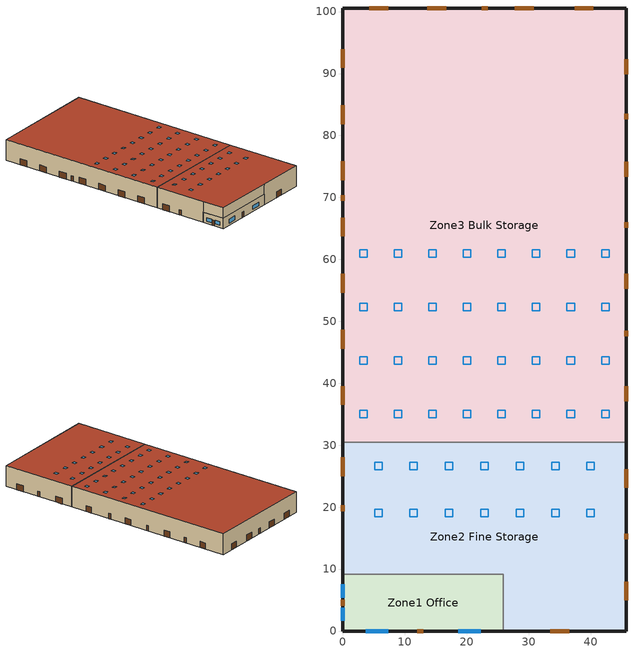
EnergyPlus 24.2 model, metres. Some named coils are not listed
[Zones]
Zone1 Office
 floor ground (OfficeFloor_Ffactor): 25.91,9.14 25.91,0 0,0 0,9.14 z0
 wall outside (nonres_ext_wall_grd): 0,9.14 0,0 25.91,0 z0:4.27
 wall to Zone2 Fine Storage (Interior Wall): 25.91,0 25.91,9.14 0,9.14 z0:4.27
 window (NonresWindow_U_0.362_SHGC_West_0.359): 3.66,0 7.31,0 / 18.59,0 22.25,0 z0.91:2.44
 window (NonresWindow_U_0.362_SHGC_North_0.359): 0,7.52 0,5.39 / 0,3.76 0,1.62 z0.91:2.44
 door (Swinging Door_con): 12.04,0 12.95,0 / 0,5.03 0,4.11 z0:2.13
 ceiling to Zone2 Fine Storage (InsulatedCeiling): 25.91,0 25.91,9.14 0,9.14 0,0 z4.27
Zone2 Fine Storage
 floor ground (FineStorageFloor_Ffactor): 45.72,30.48 45.72,0 25.91,0 25.91,9.14 0,9.14 0,30.48 z0
 wall outside (nonres_ext_wall_grd): 25.91,0 45.72,0 45.72,30.48 / 0,30.48 0,9.14 z0:8.53; 0,9.14 0,0 25.91,0 z4.27:8.53
 door (Overhead Door_con): 33.48,0 36.53,0 / 45.72,4.94 45.72,7.99 / 45.72,23.09 45.72,26.14 / 0,28.02 0,24.97 z0:2.44
 door (Swinging Door_con): 0,20.27 0,19.35 / 45.72,14.78 45.72,15.7 z0:2.13
 roof outside (nonres_roof): 45.72,0 45.72,30.48 0,30.48 0,0 z8.53
 skylight (Skylight_U_0.5_SHGC_0.4): 10.82,18.44 12.04,18.44 12.04,19.66 10.82,19.66 z8.53; 16.54,18.44 17.75,18.44 17.75,19.66 16.54,19.66 z8.53; 22.25,18.44 23.47,18.44 23.47,19.66 22.25,19.66 z8.53; 27.97,18.44 29.18,18.44 29.18,19.66 27.97,19.66 z8.53; 33.68,18.44 34.9,18.44 34.9,19.66 33.68,19.66 z8.53; 39.4,18.44 40.61,18.44 40.61,19.66 39.4,19.66 z8.53; 39.4,26.06 40.61,26.06 40.61,27.28 39.4,27.28 z8.53; 33.68,26.06 34.9,26.06 34.9,27.28 33.68,27.28 z8.53; 27.97,26.06 29.18,26.06 29.18,27.28 27.97,27.28 z8.53; 22.25,26.06 23.47,26.06 23.47,27.28 22.25,27.28 z8.53; 16.54,26.06 17.75,26.06 17.75,27.28 16.54,27.28 z8.53; 10.82,26.06 12.04,26.06 12.04,27.28 10.82,27.28 z8.53; 5.11,26.06 6.32,26.06 6.32,27.28 5.11,27.28 z8.53; 5.11,18.44 6.32,18.44 6.32,19.66 5.11,19.66 z8.53
Zone3 Bulk Storage
 floor ground (BulkStorageFloor_Ffactor): 45.72,100.58 45.72,30.48 0,30.48 0,100.58 z0
 wall outside (semiheated_ext_wall_grd): 45.72,30.48 45.72,100.58 0,100.58 0,30.48 z0:8.53
 wall to Zone2 Fine Storage (semiheated_ext_wall_grd): 45.72,30.48 0,30.48 z0:8.53
 door (Overhead Door_semi): 0,93.95 0,90.9 / 0,84.88 0,81.83 / 0,75.82 0,72.77 / 0,66.75 0,63.7 / 0,57.68 0,54.63 / 0,48.61 0,45.57 / 0,39.55 0,36.5 / 45.72,37.09 45.72,39.53 / 45.72,55.27 45.72,57.71 / 45.72,73.32 45.72,75.75 / 45.72,89.89 45.72,92.33 / 40.44,100.58 37.39,100.58 / 30.77,100.58 27.72,100.58 / 16.69,100.58 13.64,100.58 / 7.32,100.58 4.27,100.58 z0:2.44
 door (Swinging Door_semi): 45.72,47.55 45.72,48.46 / 45.72,65.07 45.72,65.99 / 45.72,82.6 45.72,83.51 / 23.35,100.58 22.44,100.58 / 0,70.35 0,69.43 z0:2.13
 roof outside (semiheated_roof): 0,100.58 0,30.48 45.72,30.48 45.72,100.58 z8.53
 skylight (SemiHtdSkylight_U_0.75_SHGC_0.55): 2.71,34.44 3.93,34.44 3.93,35.66 2.71,35.66 z8.53; 2.71,43.08 3.93,43.08 3.93,44.3 2.71,44.3 z8.53; 2.71,60.35 3.93,60.35 3.93,61.57 2.71,61.57 z8.53; 41.76,43.08 42.97,43.08 42.97,44.3 41.76,44.3 z8.53; 41.76,34.44 42.97,34.44 42.97,35.66 41.76,35.66 z8.53; 41.76,60.35 42.97,60.35 42.97,61.57 41.76,61.57 z8.53; 41.76,51.71 42.97,51.71 42.97,52.93 41.76,52.93 z8.53; 36.18,34.44 37.4,34.44 37.4,35.66 36.18,35.66 z8.53; 36.18,43.08 37.4,43.08 37.4,44.3 36.18,44.3 z8.53; 36.18,51.71 37.4,51.71 37.4,52.93 36.18,52.93 z8.53; 36.18,60.35 37.4,60.35 37.4,61.57 36.18,61.57 z8.53; 30.6,51.71 31.82,51.71 31.82,52.93 30.6,52.93 z8.53; 30.6,43.08 31.82,43.08 31.82,44.3 30.6,44.3 z8.53; 30.6,60.35 31.82,60.35 31.82,61.57 30.6,61.57 z8.53; 30.6,34.44 31.82,34.44 31.82,35.66 30.6,35.66 z8.53; 25.02,60.35 26.24,60.35 26.24,61.57 25.02,61.57 z8.53; 25.02,51.71 26.24,51.71 26.24,52.93 25.02,52.93 z8.53; 25.02,43.08 26.24,43.08 26.24,44.3 25.02,44.3 z8.53; 25.02,34.44 26.24,34.44 26.24,35.66 25.02,35.66 z8.53; 19.44,60.35 20.66,60.35 20.66,61.57 19.44,61.57 z8.53; 19.44,34.44 20.66,34.44 20.66,35.66 19.44,35.66 z8.53; 19.44,51.71 20.66,51.71 20.66,52.93 19.44,52.93 z8.53; 19.44,43.08 20.66,43.08 20.66,44.3 19.44,44.3 z8.53; 13.87,34.44 15.09,34.44 15.09,35.66 13.87,35.66 z8.53; 13.87,43.08 15.09,43.08 15.09,44.3 13.87,44.3 z8.53; 2.71,51.71 3.93,51.71 3.93,52.93 2.71,52.93 z8.53; 13.87,60.35 15.09,60.35 15.09,61.57 13.87,61.57 z8.53; 8.29,34.44 9.51,34.44 9.51,35.66 8.29,35.66 z8.53; 8.29,43.08 9.51,43.08 9.51,44.3 8.29,44.3 z8.53; 8.29,60.35 9.51,60.35 9.51,61.57 8.29,61.57 z8.53; 13.87,51.71 15.09,51.71 15.09,52.93 13.87,52.93 z8.53; 8.29,51.71 9.51,51.71 9.51,52.93 8.29,52.93 z8.53
[Building]
Warehouse: North Axis=90; Terrain=Urban; Loads Convergence Tolerance Value=0.04; Temperature Convergence Tolerance Value=0.4; Solar Distribution=FullExterior; Maximum Number of Warmup Days=25; Minimum Number of Warmup Days=6
[Site:Location]
New.York-John.F.Kennedy.Intl.AP_NY_USA WMO=744860: Latitude=40.66; Longitude=-73.8; Time Zone=-5; Elevation=7
[SizingPeriod:DesignDay] Day of Month=21; DryBulb Temperature Range Modifier Type=DefaultMultipliers; Humidity Condition Type=Wetbulb; Barometric Pressure=101241; Rain Indicator=No; Snow Indicator=No; Daylight Saving Time Indicator=No
Name | Month | Day Type | Maximum DryBulb Temperature | Daily DryBulb Temperature Range | Wetbulb or DewPoint at Maximum DryBulb | Wind Speed | Wind Direction | Solar Model Indicator | Sky Clearness | ASHRAE Clear Sky Optical Depth for Beam Irradiance taub | ASHRAE Clear Sky Optical Depth for Diffuse Irradiance taud
New.York-John.F.Kennedy.Intl.AP_NY_USA Ann Htg 99.6% Condns DB | 1 | WinterDesignDay | -10.7 | 0 | -10.7 | 7.5 | 320 | ASHRAEClearSky | 0
New.York-John.F.Kennedy.Intl.AP_NY_USA Ann Clg .4% Condns DB=>MWB | 7 | SummerDesignDay | 32.1 | 7.4 | 23.1 | 5.6 | 230 | ASHRAETau |  | 0.541 | 1.8
[Site:GroundTemperature:FCfactorMethod]
January Ground Temperature=14; February Ground Temperature=7.3; March Ground Temperature=3.3; April Ground Temperature=1.2; May Ground Temperature=-0.2; June Ground Temperature=5.6; July Ground Temperature=10.9; August Ground Temperature=16.1; September Ground Temperature=21.7; October Ground Temperature=25; November Ground Temperature=24.8; December Ground Temperature=19.9
[Site:WaterMainsTemperature]
Calculation Method=Correlation; Annual Average Outdoor Air Temperature=12.4667; Maximum Difference In Monthly Average Outdoor Air Temperatures=25.2
[Material]
Name | Roughness | Thickness | Conductivity | Density | Specific Heat | Thermal Absorptance | Solar Absorptance | Visible Absorptance
Bulk Storage Products Material | Rough | 2.4384 | 1.442 | 200.231 | 836.8 | 0.9 | 0.7 | 0.7
Steel Frame/Cavity | MediumRough | 0.0889002 | 0.0841162 | 641.379 | 502.08 | 0.9 | 0.7 | 0.7
Interior Wall Addi Insul | MediumRough | 2.54e-08 | 0.04326 | 22.4258 | 836.8 | 0.9 | 0.7 | 0.7
F07 25mm stucco | Smooth | 0.0254 | 0.72 | 1856 | 840 | 0.9 | 0.7 | 0.7
F08 Metal surface | Smooth | 0.0008 | 45.28 | 7824 | 500
F08 Metal roof surface | Smooth | 0.0008 | 45.28 | 7824 | 500 | 0.9 | 0.77
G01 16mm gypsum board | MediumSmooth | 0.0159 | 0.16 | 800 | 1090
[Material:NoMass] Thermal Absorptance=0.9; Solar Absorptance=0.7; Visible Absorptance=0.7
Name | Roughness | Thermal Resistance
Opaque Door panel_con; Opaque Door panel_semi | MediumRough | 0.475973
Overhead Door_semi Panel | MediumRough | 0.489195
Overhead Door_con Panel | MediumRough | 0.568097
Nonres_Roof_Insulation | MediumSmooth | 4.62235
Semiheated_Roof_Insulation | MediumSmooth | 2.0103
Nonres_Exterior_Wall_Insulation_grd | MediumSmooth | 2.43051
Semiheated_Exterior_Wall_Insulation_grd | MediumSmooth | 0.817853
[WindowMaterial:SimpleGlazingSystem]
Name | UFactor | Solar Heat Gain Coefficient | Visible Transmittance
Nonres Window Glazing Layer North; Nonres Window Glazing Layer West | 2.05553 | 0.359 | 0.359
Nonres Skylight Glazing Layer | 2.83913 | 0.4 | 0.4
Semiheated Skylight Glazing Layer | 4.258695 | 0.55 | 0.55
[Construction]
nonres_roof: F08 Metal roof surface, Nonres_Roof_Insulation
semiheated_roof: F08 Metal roof surface, Semiheated_Roof_Insulation
nonres_ext_wall_grd: F08 Metal surface, Nonres_Exterior_Wall_Insulation_grd, G01 16mm gypsum board
semiheated_ext_wall_grd: F08 Metal surface, Semiheated_Exterior_Wall_Insulation_grd, G01 16mm gypsum board
NonresWindow_U_0.362_SHGC_North_0.359: Nonres Window Glazing Layer North
NonresWindow_U_0.362_SHGC_West_0.359: Nonres Window Glazing Layer West
Skylight_U_0.5_SHGC_0.4: Nonres Skylight Glazing Layer
SemiHtdSkylight_U_0.75_SHGC_0.55: Semiheated Skylight Glazing Layer
Swinging Door_con: Opaque Door panel_con
Swinging Door_semi: Opaque Door panel_semi
Overhead Door_semi: Overhead Door_semi Panel
Overhead Door_con: Overhead Door_con Panel
Bulk Storage Products: Bulk Storage Products Material
Interior Wall: F07 25mm stucco, G01 16mm gypsum board, Interior Wall Addi Insul, Steel Frame/Cavity, G01 16mm gypsum board
InsulatedCeiling: Interior Wall Addi Insul, G01 16mm gypsum board
[Construction:FfactorGroundFloor] FFactor=1.26363
Name | Area | PerimeterExposed
OfficeFloor_Ffactor | 236.88 | 35.0503
FineStorageFloor_Ffactor | 1156.53 | 71.6245
BulkStorageFloor_Ffactor | 3204.84 | 185.919
[Zone] Type=1; Multiplier=1; Ceiling Height=autocalculate; Volume=autocalculate; Floor Area=autocalculate; Part of Total Floor Area=Yes
Zone1 Office; Zone2 Fine Storage; Zone3 Bulk Storage
[InternalMass]
Bulk Storage Products Surface: Construction=Bulk Storage Products; Zone or ZoneList=Zone3 Bulk Storage; Surface Area=6028.45
[People] Number of People Schedule=BLDG_OCC_SCH; Fraction Radiant=0.3; Sensible Heat Fraction=autocalculate; Mean Radiant Temperature Calculation Type=EnclosureAveraged
Name | Zone or ZoneList or Space or SpaceList | Number of People Calculation Method | Floor Area per Person | Activity Level Schedule | Number of People
Office People | Zone1 Office | Area/Person | 18.5806 | Office Activity Schedule
ZONE2 FINE STORAGEPeople | Zone2 Fine Storage | People |  | ZONE2 FINE STORAGE Activity Schedule | 30
ZONE3 BULK STORAGEPeople | Zone3 Bulk Storage | People |  | ZONE3 BULK STORAGE Activity Schedule | 69
[Lights] Design Level Calculation Method=Watts/Area; Return Air Fraction=0; Fraction Visible=0.18; Fraction Replaceable=1; EndUse Subcategory=LightsWired; Return Air Fraction Calculated from Plenum Temperature=No
Name | Zone or ZoneList or Space or SpaceList | Schedule | Watts per Floor Area | Fraction Radiant
Office Lights | Zone1 Office | ltg_sch_office | 6.163299 | 0.37
Fine Storage Area Lights | Zone2 Fine Storage | ltg_sch_fine_storage | 6.684381 | 0.42
Bulk Storage Area Lights | Zone3 Bulk Storage | ltg_sch_bulk_storage | 3.196881 | 0.42
[ElectricEquipment] Design Level Calculation Method=EquipmentLevel; EndUse Subcategory=MiscPlug
Name | Zone or ZoneList or Space or SpaceList | Schedule | Design Level
Office Plug Load | Zone1 Office | Office_Plug_SCH | 1912.5
Bulk Storage  Plug Load | Zone3 Bulk Storage | Bulk Storage Plug Schedule | 8200.12
[Daylighting:Controls] Daylighting Method=SplitFlux; Availability Schedule=DaylightAvailSch; Lighting Control Type=Continuousoff; Minimum Input Power Fraction for Continuous or ContinuousOff Dimming Control=0.2; Minimum Light Output Fraction for Continuous or ContinuousOff Dimming Control=0.2; Number of Stepped Control Steps=3; Probability Lighting will be Reset When Needed in Manual Stepped Control=1; Maximum Allowable Discomfort Glare Index=22
Name | Zone or Space | Glare Calculation Daylighting Reference Point | Glare Calculation Azimuth Angle of View Direction Clockwise from Zone yAxis | Daylighting Reference Point 1 | Fraction of Lights Controlled by Reference Point 1 | Illuminance Setpoint at Reference Point 1 | Daylighting Reference Point 2 | Fraction of Lights Controlled by Reference Point 2 | Illuminance Setpoint at Reference Point 2
Zone2 Fine Storage_DaylCtrl | Zone2 Fine Storage | Zone2 Fine Storage_DaylRefPt1 | 0 | Zone2 Fine Storage_DaylRefPt1 | 0.25 | 323 | Zone2 Fine Storage_DaylRefPt2 | 0.25 | 323
Zone3 Bulk Storage_DaylCtrl | Zone3 Bulk Storage | Zone3 Bulk Storage_DaylRefPt1 | 0 | Zone3 Bulk Storage_DaylRefPt1 | 0.25 | 215 | Zone3 Bulk Storage_DaylRefPt2 | 0.25 | 215
Zone1 Office_DaylCtrl | Zone1 Office | Zone1 Office_DaylRefPt1 | 180 | Zone1 Office_DaylRefPt1 | 0.29 | 377 | Zone1 Office_DaylRefPt2 | 0.1 | 377
[ZoneInfiltration:DesignFlowRate] Temperature Term Coefficient=0; Velocity Squared Term Coefficient=0
Name | Zone or ZoneList or Space or SpaceList | Schedule | Design Flow Rate Calculation Method | Flow Rate per Exterior Surface Area | Constant Term Coefficient | Velocity Term Coefficient | Design Flow Rate
Office Infiltration | Zone1 Office | Office Infil Schedule | Flow/ExteriorWallArea | 0.000569572 | 0 | 0.224
Office Door Infiltration | Zone1 Office | INFIL_Door_Opening_SCH | Flow/Zone |  | 1 | 0 | 0.176508
Fine Storage Infiltration | Zone2 Fine Storage | Fine Sorage Infil Schedule | Flow/ExteriorWallArea | 0.000569572 | 0 | 0.224
Bulk Storage Infiltration | Zone3 Bulk Storage | Bulk Storage Infil_Base Schedule | Flow/ExteriorWallArea | 0.00146922 | 0 | 0.224
[ZoneVentilation:DesignFlowRate] Zone or ZoneList or Space or SpaceList=Zone3 Bulk Storage; Schedule=Always On Schedule; Design Flow Rate Calculation Method=Flow/Zone; Temperature Term Coefficient=0; Velocity Squared Term Coefficient=0; Delta Temperature=-100; Minimum Outdoor Temperature=-100; Maximum Outdoor Temperature=100; Maximum Wind Speed=40
Name | Design Flow Rate | Ventilation Type | Fan Pressure Rise | Fan Total Efficiency | Constant Term Coefficient | Velocity Term Coefficient | Minimum Indoor Temperature | Maximum Indoor Temperature
Bulk Storage Ventilation-1 | 37.76 | Exhaust | 31.1361 | 0.51 | 1 | 0 | 29.4444 | 100
Bulk Storage Ventilation-2 | 0.943895 | Natural |  | 1 | 0 | 0.224 | -73.3333 | 29.4444
[Exterior:Lights] Control Option=AstronomicalClock; EndUse Subcategory=General
Name | Schedule | Design Level
Exterior_Lights_a | Exterior_lighting_schedule_a | 119.03
Exterior_Lights_b | Exterior_lighting_schedule_b_2016 | 2955.82
Exterior_Lights_c | Exterior_lighting_schedule_c_2016 | 694.12
[DesignSpecification:OutdoorAir] Outdoor Air Method=Flow/Area
Name | Outdoor Air Flow per Zone Floor Area
SZ DSOA Zone1 Office | 0.0004318
SZ DSOA Zone2 Fine Storage; SZ DSOA Zone3 Bulk Storage | 0.0003048
[DesignSpecification:ZoneAirDistribution]
CM DSZAD Building: Zone Air Distribution Effectiveness in Cooling Mode=1; Zone Air Distribution Effectiveness in Heating Mode=1
[Sizing:Zone] Zone Cooling Design Supply Air Temperature Input Method=SupplyAirTemperature; Zone Cooling Design Supply Air Temperature=14; Zone Heating Design Supply Air Temperature Input Method=SupplyAirTemperature; Zone Cooling Design Supply Air Humidity Ratio=0.008; Zone Heating Design Supply Air Humidity Ratio=0.008; Cooling Design Air Flow Method=DesignDay; Cooling Design Air Flow Rate=0; Cooling Minimum Air Flow Fraction=0; Heating Design Air Flow Method=DesignDay; Heating Design Air Flow Rate=0; Zone Load Sizing Method=Sensible Load Only No Latent Load; Zone Latent Cooling Design Supply Air Humidity Ratio Input Method=HumidityRatioDifference; Zone Cooling Design Supply Air Humidity Ratio Difference=0.005; Zone Latent Heating Design Supply Air Humidity Ratio Input Method=HumidityRatioDifference; Zone Humidification Design Supply Air Humidity Ratio Difference=0.005
Name | Zone Heating Design Supply Air Temperature | Design Specification Outdoor Air Object
Zone1 Office | 50 | SZ DSOA Zone1 Office
Zone2 Fine Storage | 50 | SZ DSOA Zone2 Fine Storage
Zone3 Bulk Storage | 43.33 | SZ DSOA Zone3 Bulk Storage
[ZoneControl:Thermostat]
Name | Zone or ZoneList | Control Type Schedule | Control 1
Zone1 Office Thermostat | Zone1 Office | COMPACT HVAC-ALWAYS 4 | Zone1 Office Dual SP Control
Zone2 Fine Storage Thermostat | Zone2 Fine Storage | COMPACT HVAC-ALWAYS 4 | Zone2 Fine Storage Dual SP Control
Zone3 Bulk Storage Thermostat | Zone3 Bulk Storage | ZoneControlSchedule | Zone3 Bulk Storage Heating SP
[ThermostatSetpoint:SingleHeating]
Zone3 Bulk Storage Heating SP: Setpoint Temperature Schedule=Bulk Storage Heating Setpoint Schedule
[ThermostatSetpoint:DualSetpoint]
Name | Heating Setpoint Temperature Schedule | Cooling Setpoint Temperature Schedule
Zone1 Office Dual SP Control | Office Heating Schedule | Office Cooling Schedule
Zone2 Fine Storage Dual SP Control | Fine Storage Heating Setpoint Schedule | Fine Storage Cooling Setpoint Schedule
[ZONEHVAC:TERMINALUNIT:VARIABLEREFRIGERANTFLOW] Terminal Unit Availability Schedule=Always On Discrete hvac_library; Cooling Supply Air Flow Rate=Autosize; No Cooling Supply Air Flow Rate=Autosize; Heating Supply Air Flow Rate=Autosize; No Heating Supply Air Flow Rate=Autosize; Cooling Outdoor Air Flow Rate=0; Heating Outdoor Air Flow Rate=0; No Load Outdoor Air Flow Rate=0; Supply Air Fan Operating Mode Schedule=Always On Discrete hvac_library; Supply Air Fan Placement=BlowThrough; Zone Terminal Unit On Parasitic Electric Energy Use=30; Zone Terminal Unit Off Parasitic Electric Energy Use=20; Rated Heating Capacity Sizing Ratio=1; Maximum Supply Air Temperature from Supplemental Heater=Autosize; Maximum Outdoor DryBulb Temperature for Supplemental Heater Operation=21
Name | Supply Air Fan Object | Outside Air Mixer Object | Cooling Coil Object | Heating Coil Object
Zone1 Office VRF Terminal | Zone1 Office VRF Terminal Fan OnOff | Zone1 Office VRF Terminal OA Mixer | Zone1 Office VRF Terminal Cooling Coil | Zone1 Office VRF Terminal Heating Coil
Zone2 Fine Storage VRF Terminal | Zone2 Fine Storage VRF Terminal Fan OnOff | Zone2 Fine Storage VRF Terminal OA Mixer | Zone2 Fine Storage VRF Terminal Cooling Coil | Zone2 Fine Storage VRF Terminal Heating Coil
Zone3 Bulk Storage VRF Terminal | Zone3 Bulk Storage VRF Terminal Fan OnOff | Zone3 Bulk Storage VRF Terminal OA Mixer | Zone3 Bulk Storage VRF Terminal Cooling Coil | Zone3 Bulk Storage VRF Terminal Heating Coil
[Zone equipment]
Zone1 Office: Zone1 Office VRF Terminal
Zone2 Fine Storage: Zone2 Fine Storage VRF Terminal
Zone3 Bulk Storage: Zone3 Bulk Storage VRF Terminal
[FAN:ONOFF] Availability Schedule=Always On Discrete hvac_library; Fan Total Efficiency=0.6; Pressure Rise=500; Maximum Flow Rate=Autosize; Motor Efficiency=0.93; Motor In Airstream Fraction=1; EndUse Subcategory=General
Name | Fan Power Ratio Function of Speed Ratio Curve | Fan Efficiency Ratio Function of Speed Ratio Curve
Zone1 Office VRF Terminal Fan OnOff | Zone1 Office VRF Terminal Fan OnOff Power Ratio Curve | Zone1 Office VRF Terminal Fan OnOff Efficiency Curve
Zone2 Fine Storage VRF Terminal Fan OnOff | Zone2 Fine Storage VRF Terminal Fan OnOff Power Ratio Curve | Zone2 Fine Storage VRF Terminal Fan OnOff Efficiency Curve
Zone3 Bulk Storage VRF Terminal Fan OnOff | Zone3 Bulk Storage VRF Terminal Fan OnOff Power Ratio Curve | Zone3 Bulk Storage VRF Terminal Fan OnOff Efficiency Curve
[COIL:COOLING:DX:VARIABLEREFRIGERANTFLOW] Availability Schedule=Always On Discrete hvac_library; Gross Rated Total Cooling Capacity=Autosize; Gross Rated Sensible Heat Ratio=Autosize; Rated Air Flow Rate=Autosize
Name | Cooling Capacity Ratio Modifier Function of Temperature Curve | Cooling Capacity Modifier Curve Function of Flow Fraction
Zone1 Office VRF Terminal Cooling Coil | Zone1 Office VRF Terminal Cooling Coil VRFTUCoolCapFT | Zone1 Office VRF Terminal Cooling Coil VRFACCoolCapFFF
Zone2 Fine Storage VRF Terminal Cooling Coil | Zone2 Fine Storage VRF Terminal Cooling Coil VRFTUCoolCapFT | Zone2 Fine Storage VRF Terminal Cooling Coil VRFACCoolCapFFF
Zone3 Bulk Storage VRF Terminal Cooling Coil | Zone3 Bulk Storage VRF Terminal Cooling Coil VRFTUCoolCapFT | Zone3 Bulk Storage VRF Terminal Cooling Coil VRFACCoolCapFFF
[COIL:HEATING:DX:VARIABLEREFRIGERANTFLOW] Availability Schedule=Always On Discrete hvac_library; Gross Rated Heating Capacity=Autosize; Rated Air Flow Rate=Autosize
Name | Heating Capacity Ratio Modifier Function of Temperature Curve | Heating Capacity Modifier Function of Flow Fraction Curve
Zone1 Office VRF Terminal Heating Coil | Zone1 Office VRF Terminal Heating Coil VRFTUHeatCAPFT | Zone1 Office VRF Terminal Heating Coil VRFACHeatCapFFF
Zone2 Fine Storage VRF Terminal Heating Coil | Zone2 Fine Storage VRF Terminal Heating Coil VRFTUHeatCAPFT | Zone2 Fine Storage VRF Terminal Heating Coil VRFACHeatCapFFF
Zone3 Bulk Storage VRF Terminal Heating Coil | Zone3 Bulk Storage VRF Terminal Heating Coil VRFTUHeatCAPFT | Zone3 Bulk Storage VRF Terminal Heating Coil VRFACHeatCapFFF
[AirLoopHVAC:UnitarySystem] Control Type=Load; Dehumidification Control Type=None; Availability Schedule=COMPACT HVAC-ALWAYS 1; Fan Placement=BlowThrough; Supply Air Fan Operating Mode Schedule=FanSched; DX Heating Coil Sizing Ratio=1; Use DOAS DX Cooling Coil=No; Minimum Supply Air Temperature=2; Latent Load Control=SensibleOnlyLoadControl; Cooling Supply Air Flow Rate Method=SupplyAirFlowRate; Cooling Supply Air Flow Rate=AUTOSIZE; Heating Supply Air Flow Rate Method=SupplyAirFlowRate; Heating Supply Air Flow Rate=AUTOSIZE; No Load Supply Air Flow Rate Method=SupplyAirFlowRate; No Load Supply Air Flow Rate=AUTOSIZE; No Load Supply Air Flow Rate Control Set To Low Speed=No; Maximum Supply Air Temperature=AUTOSIZE
Name | Controlling Zone or Thermostat Location | Supply Fan | Heating Coil | Cooling Coil | Design Specification Multispeed Object
PSZ-Office_Unitary_Package_DX | Zone1 Office | PSZ-Office_addAQ Supply Fan | PSZ-Office Heating Coil | PSZ-Office Cooling Coil | PSZ-Office_Unitary_Package_DX_Perf
PSZ-Fine Storage_Unitary_Package_DX | Zone2 Fine Storage | PSZ-Fine Storage_addAQ Supply Fan | PSZ-Fine Storage Heating Coil | PSZ-Fine Storage Cooling Coil | PSZ-Fine Storage_Unitary_Package_DX_Perf
[UnitarySystemPerformance:Multispeed] Number of Speeds for Heating=2; Number of Speeds for Cooling=2; Single Mode Operation=No; No Load Supply Air Flow Rate Ratio=0.66; Heating Speed 1 Supply Air Flow Ratio=0.66; Cooling Speed 1 Supply Air Flow Ratio=0.66; Heating Speed 2 Supply Air Flow Ratio=1; Cooling Speed 2 Supply Air Flow Ratio=1
PSZ-Office_Unitary_Package_DX_Perf; PSZ-Fine Storage_Unitary_Package_DX_Perf
[AIRCONDITIONER:VARIABLEREFRIGERANTFLOW]
Heat Pump=My VRF System; Availability Schedule=Always On Discrete hvac_library; Gross Rated Total Cooling Capacity=Autosize; Gross Rated Cooling COP=3.3; Minimum Condenser Inlet Node Temperature in Cooling Mode=-6; Maximum Condenser Inlet Node Temperature in Cooling Mode=43; Cooling Capacity Ratio Modifier Function of Low Temperature Curve=CapRatioLowTempCurve_Cooling; Cooling Capacity Ratio Boundary Curve=CapRatioBoundary_Cooling; Cooling Capacity Ratio Modifier Function of High Temperature Curve=CapRatioHighTempCurve_Cooling; Cooling Energy Input Ratio Modifier Function of Low Temperature Curve=EIRRatioLowTempCurve_Cooling; Cooling Energy Input Ratio Boundary Curve=EIRRatioBoundary_Cooling; Cooling Energy Input Ratio Modifier Function of High Temperature Curve=EIRRatioHighTempCurve_Cooling; Cooling Energy Input Ratio Modifier Function of Low PartLoad Ratio Curve=EIRRatioLowPLR_Cooling; Cooling Energy Input Ratio Modifier Function of High PartLoad Ratio Curve=EIRRatioHighPLR_Cooling; Cooling Combination Ratio Correction Factor Curve=CombinationRatio_Cooling; Cooling PartLoad Fraction Correlation Curve=PLRFractionCorrelation_Cooling; Gross Rated Heating Capacity=Autosize; Rated Heating Capacity Sizing Ratio=1; Gross Rated Heating COP=3.5; Minimum Condenser Inlet Node Temperature in Heating Mode=-20; Maximum Condenser Inlet Node Temperature in Heating Mode=16; Heating Capacity Ratio Modifier Function of Low Temperature Curve=CapRatioLowTempCurve_Heating; Heating Capacity Ratio Boundary Curve=CapRatioBoundary_Heating; Heating Capacity Ratio Modifier Function of High Temperature Curve=CapRatioHighTempCurve_Heating; Heating Energy Input Ratio Modifier Function of Low Temperature Curve=EIRRatioLowTempCurve_Heating; Heating Energy Input Ratio Boundary Curve=EIRRatioBoundary_Heating; Heating Energy Input Ratio Modifier Function of High Temperature Curve=EIRRatioHighTempCurve_Heating; Heating Performance Curve Outdoor Temperature Type=WetBulbTemperature; Heating Energy Input Ratio Modifier Function of Low PartLoad Ratio Curve=EIRRatioLowPLR_Heating; Heating Energy Input Ratio Modifier Function of High PartLoad Ratio Curve=EIRRatioHighPLR_Heating; Heating Combination Ratio Correction Factor Curve=CombinationRatio_Heating; Heating PartLoad Fraction Correlation Curve=PLRFractionCorrelation_Heating; Minimum Heat Pump PartLoad Ratio=0.15; Master Thermostat Priority Control Type=LoadPriority; Zone Terminal Unit List=My VRF System Terminal List; Heat Pump Waste Heat Recovery=No; Equivalent Piping Length used for Piping Correction Factor in Cooling Mode=30; Vertical Height used for Piping Correction Factor=10; Piping Correction Factor for Length in Cooling Mode Curve=PipingCorrectionFactorCurve_Cooling; Piping Correction Factor for Height in Cooling Mode Coefficient=-0.000386; Equivalent Piping Length used for Piping Correction Factor in Heating Mode=30; Piping Correction Factor for Length in Heating Mode Curve=PipingCorrectionFactorCurve_Heating; Piping Correction Factor for Height in Heating Mode Coefficient=0; Crankcase Heater Power per Compressor=15; Number of Compressors=3; Ratio of Compressor Size to Total Compressor Capacity=0.333333; Maximum Outdoor DryBulb Temperature for Crankcase Heater=7; Defrost Strategy=Resistive; Defrost Control=Timed; Defrost Time Period Fraction=0.058333; Resistive Defrost Heater Capacity=1e-07; Maximum Outdoor Drybulb Temperature for Defrost Operation=7; Condenser Type=AirCooled; Evaporative Condenser Effectiveness=0.9; Evaporative Condenser Air Flow Rate=Autosize; Evaporative Condenser Pump Rated Power Consumption=Autosize; Basin Heater Capacity=0; Basin Heater Setpoint Temperature=2; Fuel Type=Electricity; Minimum Condenser Inlet Node Temperature in Heat Recovery Mode=0; Maximum Condenser Inlet Node Temperature in Heat Recovery Mode=20; Heat Recovery Cooling Capacity Modifier Curve=HeatRecoveryCapModifier_Cooling; Initial Heat Recovery Cooling Capacity Fraction=0.5; Heat Recovery Cooling Capacity Time Constant=0.083; Heat Recovery Cooling Energy Modifier Curve=HeatRecoveryEnergyModifier_Cooling; Initial Heat Recovery Cooling Energy Fraction=1; Heat Recovery Cooling Energy Time Constant=0; Heat Recovery Heating Capacity Modifier Curve=HeatRecoveryCapModifier_Heating; Initial Heat Recovery Heating Capacity Fraction=0.5; Heat Recovery Heating Capacity Time Constant=0.083; Heat Recovery Heating Energy Modifier Curve=HeatRecoveryEnergyModifier_Heating; Initial Heat Recovery Heating Energy Fraction=0.5; Heat Recovery Heating Energy Time Constant=0
[ZONETERMINALUNITLIST]
My VRF System Terminal List: Zone Terminal Unit Name 1=Zone1 Office VRF Terminal; Zone Terminal Unit Name 2=Zone2 Fine Storage VRF Terminal; Zone Terminal Unit Name 3=Zone3 Bulk Storage VRF Terminal
[Controller:MechanicalVentilation] Availability Schedule=MinOA_MotorizedDamper_Sched; Demand Controlled Ventilation=No; System Outdoor Air Method=ZoneSum; Design Specification Zone Air Distribution Object Name 1=CM DSZAD Building
Name | Zone or ZoneList 1 | Design Specification Outdoor Air Object Name 1
Zone1_Office_DCV | Zone1 Office | SZ DSOA Zone1 Office
Zone2_Fine_Storage_DCV | Zone2 Fine Storage | SZ DSOA Zone2 Fine Storage
[EnergyManagementSystem:Sensor]
Name | OutputVariable or OutputMeter | OutputVariable or OutputMeter Index Key
OAT_F | Site Outdoor Air Drybulb Temperature
Zone1_Office_LSr | Zone Lights Electricity Rate | Zone1 Office
Zone1_Office_Occ_Sensor | People Occupant Count | Office People
Zone2_Fine_Storage_LSr | Zone Lights Electricity Rate | Zone2 Fine Storage
Zone3_Bulk_Storage_LSr | Zone Lights Electricity Rate | Zone3 Bulk Storage
[EnergyManagementSystem:Actuator] Actuated Component Type=Lights; Actuated Component Control Type=Electricity Rate
Name | Actuated Component Unique
Zone1_Office_Light_Actuator | Office Lights
Zone2_Fine_Storage_Light_Actuator | Fine Storage Area Lights
Zone3_Bulk_Storage_Light_Actuator | Bulk Storage Area Lights
[EnergyManagementSystem:ProgramCallingManager]
SET_Zone1_Office_Light_EMS_Program_Prog_Manager: BeginTimestepBeforePredictor; SET_Zone1_Office_Light_EMS_Program
SET_Zone2_Fine_Storage_Light_EMS_Program_Prog_Manager: BeginTimestepBeforePredictor; SET_Zone2_Fine_Storage_Light_EMS_Program
SET_Zone3_Bulk_Storage_Light_EMS_Program_Prog_Manager: BeginTimestepBeforePredictor; SET_Zone3_Bulk_Storage_Light_EMS_Program
[EnergyManagementSystem:Program]
SET_Zone1_Office_Light_EMS_Program: SET Zone1_Office_LSr_IP=0.093*Zone1_Office_LSr/Zone1_Office_Area; IF (Zone1_Office_Occ_Sensor <= 0) && (Zone1_Office_LSr_IP >= 0.02); SET Zone1_Office_Light_Actuator = 0.02*Zone1_Office_Area/0.09290304; ELSE; SET Zone1_Office_Light_Actuator = NULL; ENDIF
SET_Zone2_Fine_Storage_Light_EMS_Program: SET Zone2_Fine_Storage_LSr_IP=0.093*Zone2_Fine_Storage_LSr/Zone2_Fine_Storage_Area; IF (Zone1_Office_Occ_Sensor <= 0) && (Zone2_Fine_Storage_LSr_IP >= 0.02); SET Zone2_Fine_Storage_Light_Actuator = 0.02*Zone2_Fine_Storage_Area/0.09290304; ELSE; SET Zone2_Fine_Storage_Light_Actuator = NULL; ENDIF
SET_Zone3_Bulk_Storage_Light_EMS_Program: SET Zone3_Bulk_Storage_LSr_IP=0.093*Zone3_Bulk_Storage_LSr/Zone3_Bulk_Storage_Area; IF (Zone1_Office_Occ_Sensor <= 0) && (Zone3_Bulk_Storage_LSr_IP >= 0.02); SET Zone3_Bulk_Storage_Light_Actuator = 0.02*Zone3_Bulk_Storage_Area/0.09290304; ELSE; SET Zone3_Bulk_Storage_Light_Actuator = NULL; ENDIF
[EnergyManagementSystem:InternalVariable] Internal Data Type=Zone Floor Area
Name | Internal Data Index Key
Zone1_Office_Area | Zone1 Office
Zone2_Fine_Storage_Area | Zone2 Fine Storage
Zone3_Bulk_Storage_Area | Zone3 Bulk Storage
[Generator:PVWatts]
PV_module: PVWatts Version=5; DC System Capacity=26025; Module Type=Premium; Array Type=FixedOpenRack; System Losses=0.113; Array Geometry Type=TiltAzimuth; Tilt Angle=0; Azimuth Angle=180
[ElectricLoadCenter:Inverter:PVWatts]
PV_Inverter: DC to AC Size Ratio=1.2; Inverter Efficiency=0.96
[ElectricLoadCenter:Generators]
PV_Generator: Generator 1=PV_module; Generator 1 Rated Electric Power Output=26025; Generator 1 Availability Schedule=PV_SCH
[ElectricLoadCenter:Distribution]
Generator: Generator List=PV_Generator; Generator Operation Scheme Type=Baseload; Electrical Buss Type=DirectCurrentWithInverter; Inverter=PV_Inverter
[Schedule:Compact]
PV_SCH; ZoneControlSchedule; COMPACT HVAC-ALWAYS 1: Through: 12/31, For: AllDays, Until: 24:00, 1
Office_Plug_SCH: Through: 12/31, For: SummerDesignDay, Until: 24:00, 1, For: WinterDesignDay, Until: 24:00, 0, For: Weekdays Saturday, Until: 06:00, 0.245687, Until: 07:00, 0.287852, Until: 08:00, 0.479753, Until: 12:00, 0.959505, Until: 13:00, 0.901935, Until: 17:00, 0.959505, Until: 18:00, 0.479753, Until: 24:00, 0.245687, For: AllOtherDays, Until: 24:00, 0.245687
Bulk Storage Plug Schedule: Through: 12/31, For: Sunday Holidays, Until: 24:00, 0, For: Weekdays Saturday AllOtherDays, Until: 08:00, 0.25, Until: 12:00, 1, Until: 13:00, 0.25, Until: 17:00, 1, Until: 24:00, 0.25
BLDG_OCC_SCH: Through: 12/31, For: Weekdays Saturday WinterDesignDay, Until: 06:00, 0, Until: 07:00, 0.11, Until: 08:00, 0.21, Until: 12:00, 1, Until: 13:00, 0.53, Until: 17:00, 1, Until: 18:00, 0.32, Until: 24:00, 0, For: SummerDesignDay, Until: 06:00, 1e-09, Until: 07:00, 0.11, Until: 08:00, 0.21, Until: 12:00, 1, Until: 13:00, 0.53, Until: 17:00, 1, Until: 18:00, 0.32, Until: 24:00, 1e-09, For: Sunday Holidays AllOtherDays, Until: 24:00, 0
Office Activity Schedule; ZONE3 BULK STORAGE Activity Schedule; ZONE2 FINE STORAGE Activity Schedule: Through: 12/31, For: AllDays, Until: 24:00, 131.85
FanSched: Through: 12/31, For: WeekDays Saturday CustomDay1 CustomDay2, Until: 7:00, 0, Until: 18:00, 1, Until: 24:00, 0, For: Sunday Holiday, Until: 24:00, 0, For: SummerDesignDay, Until: 24:00, 1, For: WinterDesignDay, Until: 24:00, 1
MinOA_MotorizedDamper_Sched: Through: 12/31, For: WeekDays Saturday CustomDay1 CustomDay2, Until: 8:00, 0, Until: 18:00, 1, Until: 24:00, 0, For: Sunday Holiday, Until: 24:00, 0, For: SummerDesignDay, Until: 24:00, 1, For: WinterDesignDay, Until: 24:00, 1
Office Heating Schedule: Through: 12/31, For: Sunday Holidays, Until: 24:00, 15.6, For: SummerDesignDay WinterDesignDay, Until: 06:00, 15.6, Until: 07:00, 17.8, Until: 08:00, 20, Until: 18:00, 21.1, Until: 24:00, 15.6, For: Weekdays Saturday AllOtherDays, Until: 06:00, 15.6, Until: 18:00, 21.1, Until: 24:00, 15.6
Office Cooling Schedule: Through: 12/31, For: Sunday Holidays, Until: 24:00, 29.4, For: SummerDesignDay WinterDesignDay, Until: 06:00, 29.4, Until: 07:00, 27.8, Until: 08:00, 25.6, Until: 18:00, 23.9, Until: 24:00, 29.4, For: Weekdays Saturday AllOtherDays, Until: 06:00, 29.4, Until: 18:00, 23.9, Until: 24:00, 29.4
Bulk Storage Heating Setpoint Schedule: Through: 12/31, For: AllDays, Until: 24:00, 10
COMPACT HVAC-ALWAYS 4: Through: 12/31, For: AllDays, Until: 24:00, 4
Fine Storage Heating Setpoint Schedule: Through: 12/31, For: AllDays, Until: 24:00, 15.56
Fine Storage Cooling Setpoint Schedule: Through: 12/31, For: AllDays, Until: 24:00, 26.7
Always On Schedule: THROUGH: 12/31, FOR: AllDays, UNTIL: 24:00, 1
Office Infil Schedule: Through: 12/31, For: Sunday Holidays SummerDesignDay WinterDesignDay, Until: 24:00, 1, For: Weekdays Saturday AllOtherDays, Until: 07:00, 1, Until: 09:00, 1.25, Until: 16:00, 0.5, Until: 18:00, 1.25, Until: 24:00, 1
Fine Sorage Infil Schedule: Through: 12/31, For: Sunday Holidays, Until: 24:00, 1, For: SummerDesignDay WinterDesignDay, Until: 24:00, 1.25, For: Weekdays Saturday AllOtherDays, Until: 07:00, 1, Until: 09:00, 1.25, Until: 16:00, 0.5, Until: 18:00, 1.25, Until: 24:00, 1
Bulk Storage Infil_Base Schedule: Through: 12/31, For: Sunday Holidays, Until: 24:00, 0.765, For: SummerDesignDay WinterDesignDay, Until: 24:00, 1, For: Weekdays Saturday AllOtherDays, Until: 08:00, 0.765, Until: 12:00, 1, Until: 13:00, 0.765, Until: 17:00, 1, Until: 24:00, 0.765
INFIL_Door_Opening_SCH: Through: 12/31, For: Weekdays, Until: 06:00, 0, Until: 07:00, 0.131, Until: 08:00, 1, Until: 12:00, 0.131, Until: 13:00, 1, Until: 17:00, 0.131, Until: 18:00, 1, Until: 19:00, 0.131, Until: 24:00, 0, For: Saturday Sunday Holidays AllOtherDays, Until: 24:00, 0
DaylightAvailSch: Through: 12/31, For: SummerDesignDay WinterDesignDay, Until: 24:00, 0, For: AllOtherDays, Until: 24:00, 1
Exterior_lighting_schedule_a: Through:12/31, For:AllDays, Until: 06:00, 0, Until: 24:00, 1
Exterior_lighting_schedule_b_2016: Through:12/31, For:AllDays, Until: 06:00, 0.5, Until: 24:00, 1
Exterior_lighting_schedule_c_2016: Through:12/31, For:AllDays, Until: 06:00, 0.5, Until: 20:00, 1, Until: 24:00, 0.5
[SCHEDULE:COMPACT]
ltg_sch_office: Through: 12/31, For: SummerDesignDay, Until: 24:00, 1, For: WinterDesignDay, Until: 24:00, 0, For: Weekdays, Until: 6:00, 0.122163, Until: 7:00, 0.156107, Until: 8:00, 0.285057, Until: 12:00, 0.522606, Until: 13:00, 0.461525, Until: 17:00, 0.522606, Until: 18:00, 0.414017, Until: 24:00, 0.122163, For: Saturday, Until: 6:00, 0.122163, Until: 7:00, 0.156107, Until: 8:00, 0.285057, Until: 12:00, 0.522606, Until: 13:00, 0.461525, Until: 17:00, 0.522606, Until: 18:00, 0.414017, Until: 24:00, 0.122163, For: AllOtherDays, Until: 24:00, 0.122163
ltg_sch_bulk_storage; ltg_sch_fine_storage: Through: 12/31, For: SummerDesignDay, Until: 24:00, 1, For: WinterDesignDay, Until: 24:00, 0, For: Weekdays, Until: 7:00, 0.04375, Until: 8:00, 0.2625, Until: 9:00, 0.32812, Until: 16:00, 0.37188, Until: 17:00, 0.32812, Until: 18:00, 0.2625, Until: 24:00, 0.04375, For: Saturday, Until: 7:00, 0.04375, Until: 8:00, 0.2625, Until: 9:00, 0.32812, Until: 16:00, 0.37188, Until: 17:00, 0.32812, Until: 18:00, 0.2625, Until: 24:00, 0.04375, For: AllOtherDays, Until: 24:00, 0.04375
Always On Discrete hvac_library: Through: 12/31, For: AllDays, Until: 24:00, 1
[CURVE:LINEAR] Coefficient1 Constant=0.85; Coefficient2 x=0.15; Minimum Value of x=0; Maximum Value of x=1; Input Unit Type for X=Dimensionless; Output Unit Type=Dimensionless
PLRFractionCorrelation_Cooling; PLRFractionCorrelation_Heating
[CURVE:QUADRATIC] Coefficient1 Constant=0.8; Coefficient2 x=0.2; Coefficient3 x2=0; Minimum Value of x=0.5; Maximum Value of x=1.5; Input Unit Type for X=Dimensionless; Output Unit Type=Dimensionless
Zone1 Office VRF Terminal Cooling Coil VRFACCoolCapFFF; Zone1 Office VRF Terminal Heating Coil VRFACHeatCapFFF; Zone2 Fine Storage VRF Terminal Cooling Coil VRFACCoolCapFFF; Zone2 Fine Storage VRF Terminal Heating Coil VRFACHeatCapFFF; Zone3 Bulk Storage VRF Terminal Cooling Coil VRFACCoolCapFFF; Zone3 Bulk Storage VRF Terminal Heating Coil VRFACHeatCapFFF
[CURVE:CUBIC]
Name | Coefficient1 Constant | Coefficient2 x | Coefficient3 x2 | Coefficient4 x3 | Minimum Value of x | Maximum Value of x | Input Unit Type for X | Output Unit Type
Zone1 Office VRF Terminal Fan OnOff Efficiency Curve; Zone2 Fine Storage VRF Terminal Fan OnOff Efficiency Curve; Zone3 Bulk Storage VRF Terminal Fan OnOff Efficiency Curve | 1 | 0 | 0 | 0 | 0 | 1 | Dimensionless | Dimensionless
CapRatioBoundary_Cooling | 25.73 | -0.0315004 | -0.014166 | 0 | 11 | 30 | Temperature | Temperature
EIRRatioBoundary_Cooling | 25.7347 | -0.0315004 | -0.014166 | 0 | 15 | 24 | Temperature | Temperature
EIRRatioLowPLR_Cooling | 0.454123 | -0.172969 | 1.08287 | -0.361848 | 0.15 | 1 | Dimensionless | Dimensionless
EIRRatioHighPLR_Cooling; EIRRatioHighPLR_Heating | 1 | 0 | 0 | 0 | 1 | 1.5 | Dimensionless | Dimensionless
CombinationRatio_Cooling | 0.576593 | 0.634941 | -0.307609 | 0.0960753 | 1 | 1.5 | Dimensionless | Dimensionless
CapRatioBoundary_Heating; EIRRatioBoundary_Heating | 58.577 | -3.0255 | 0.0193 | 0 | 15 | 23.89 | Temperature | Temperature
EIRRatioLowPLR_Heating | 0.392474 | 0.0760164 | 0.698324 | -0.168841 | 0.15 | 1 | Dimensionless | Dimensionless
CombinationRatio_Heating | 0.76672 | 0.26173 | -0.015911 | -0.0125388 | 1 | 1.5 | Dimensionless | Dimensionless
[CURVE:EXPONENT] Coefficient1 Constant=1; Coefficient2 Constant=0; Coefficient3 Constant=0; Minimum Value of x=0; Maximum Value of x=1; Minimum Curve Output=0; Maximum Curve Output=1; Input Unit Type for X=Dimensionless; Output Unit Type=Dimensionless
Zone1 Office VRF Terminal Fan OnOff Power Ratio Curve; Zone2 Fine Storage VRF Terminal Fan OnOff Power Ratio Curve; Zone3 Bulk Storage VRF Terminal Fan OnOff Power Ratio Curve
[CURVE:BIQUADRATIC] Output Unit Type=Dimensionless
Name | Coefficient1 Constant | Coefficient2 x | Coefficient3 x2 | Coefficient4 y | Coefficient5 y2 | Coefficient6 xy | Minimum Value of x | Maximum Value of x | Minimum Value of y | Maximum Value of y | Minimum Curve Output | Maximum Curve Output | Input Unit Type for X | Input Unit Type for Y
Zone1 Office VRF Terminal Cooling Coil VRFTUCoolCapFT; Zone2 Fine Storage VRF Terminal Cooling Coil VRFTUCoolCapFT; Zone3 Bulk Storage VRF Terminal Cooling Coil VRFTUCoolCapFT | 0.0585884 | 0.0587397 | -0.000210275 | 0.010937 | -0.000121955 | -0.000524662 | 15 | 23.89 | 20 | 43.33 | 0.8083 | 1.2583 | Temperature | Temperature
Zone1 Office VRF Terminal Heating Coil VRFTUHeatCAPFT; Zone2 Fine Storage VRF Terminal Heating Coil VRFTUHeatCAPFT; Zone3 Bulk Storage VRF Terminal Heating Coil VRFTUHeatCAPFT | 0.375444 | 0.0668191 | -0.00194171 | 0.0442618 | -0.000400958 | -0.00148198 | 21.11 | 27.22 | -15 | 18.33 | 0.6074 | 1 | Temperature | Temperature
CapRatioLowTempCurve_Cooling | 0.576883 | 0.017448 | 0.000583269 | -1.76324e-06 | -7.474e-09 | -1.30413e-07 | 15 | 24 | -5 | 23 |  |  | Temperature | Temperature
CapRatioHighTempCurve_Cooling | 0.686736 | 0.0207631 | 0.0005447 | -0.0016218 | -4.259e-07 | -0.0003392 | 15 | 24 | 16 | 43 |  |  | Temperature | Temperature
EIRRatioLowTempCurve_Cooling | 0.989011 | -0.0234797 | 0.000199711 | 0.00596834 | -1.0289e-07 | -0.00015686 | 15 | 24 | -5 | 23 |  |  | Temperature | Temperature
EIRRatioHighTempCurve_Cooling | -1.43951 | 0.161985 | -0.00349118 | 0.0269443 | 0.000134616 | -0.000671494 | 15 | 23.89 | 16.8 | 43.3 |  |  | Temperature | Temperature
CapRatioLowTempCurve_Heating | 1.01209 | -0.00124676 | -0.000127185 | 0.0267564 | -4.986e-07 | -0.000263524 | 21.1 | 27.2 | -20 | 3.33 |  |  | Temperature | Temperature
CapRatioHighTempCurve_Heating | 2.58599 | -0.0953227 | 0.000955329 | 0 | 0 | 0 | 21.1 | 27.2 | -9.44 | 15 |  |  | Temperature | Temperature
EIRRatioLowTempCurve_Heating | 0.722429 | 0.00345666 | 0.000650703 | -0.00264354 | 0.00124648 | -0.000100916 | 21.1 | 27.2 | -20 | 3.33 |  |  | Temperature | Temperature
EIRRatioHighTempCurve_Heating | 1.38857 | -0.0229771 | 0.000537274 | -0.0273937 | 0.000403043 | -5.9786e-05 | 21.1 | 27.2 | -4.44 | 13.33 |  |  | Temperature | Temperature
PipingCorrectionFactorCurve_Cooling | 2.03882 | -0.00242606 | 3.5512e-06 | -1.68581 | 0.668703 | -4.5706e-05 | 7.62 | 182.88 | 0.8 | 1.5 |  |  | Dimensionless | Dimensionless
PipingCorrectionFactorCurve_Heating | 1 | 0 | 0 | 0 | 0 | 0 | 0 | 1 | 0 | 1 |  |  | Dimensionless | Dimensionless
HeatRecoveryCapModifier_Cooling; HeatRecoveryCapModifier_Heating | 0.9 | 0 | 0 | 0 | 0 | 0 | 0 | 1 | 0 | 1 |  |  | Dimensionless | Dimensionless
HeatRecoveryEnergyModifier_Cooling; HeatRecoveryEnergyModifier_Heating | 1.1 | 0 | 0 | 0 | 0 | 0 | 0 | 1 | 0 | 1 |  |  | Dimensionless | Dimensionless
